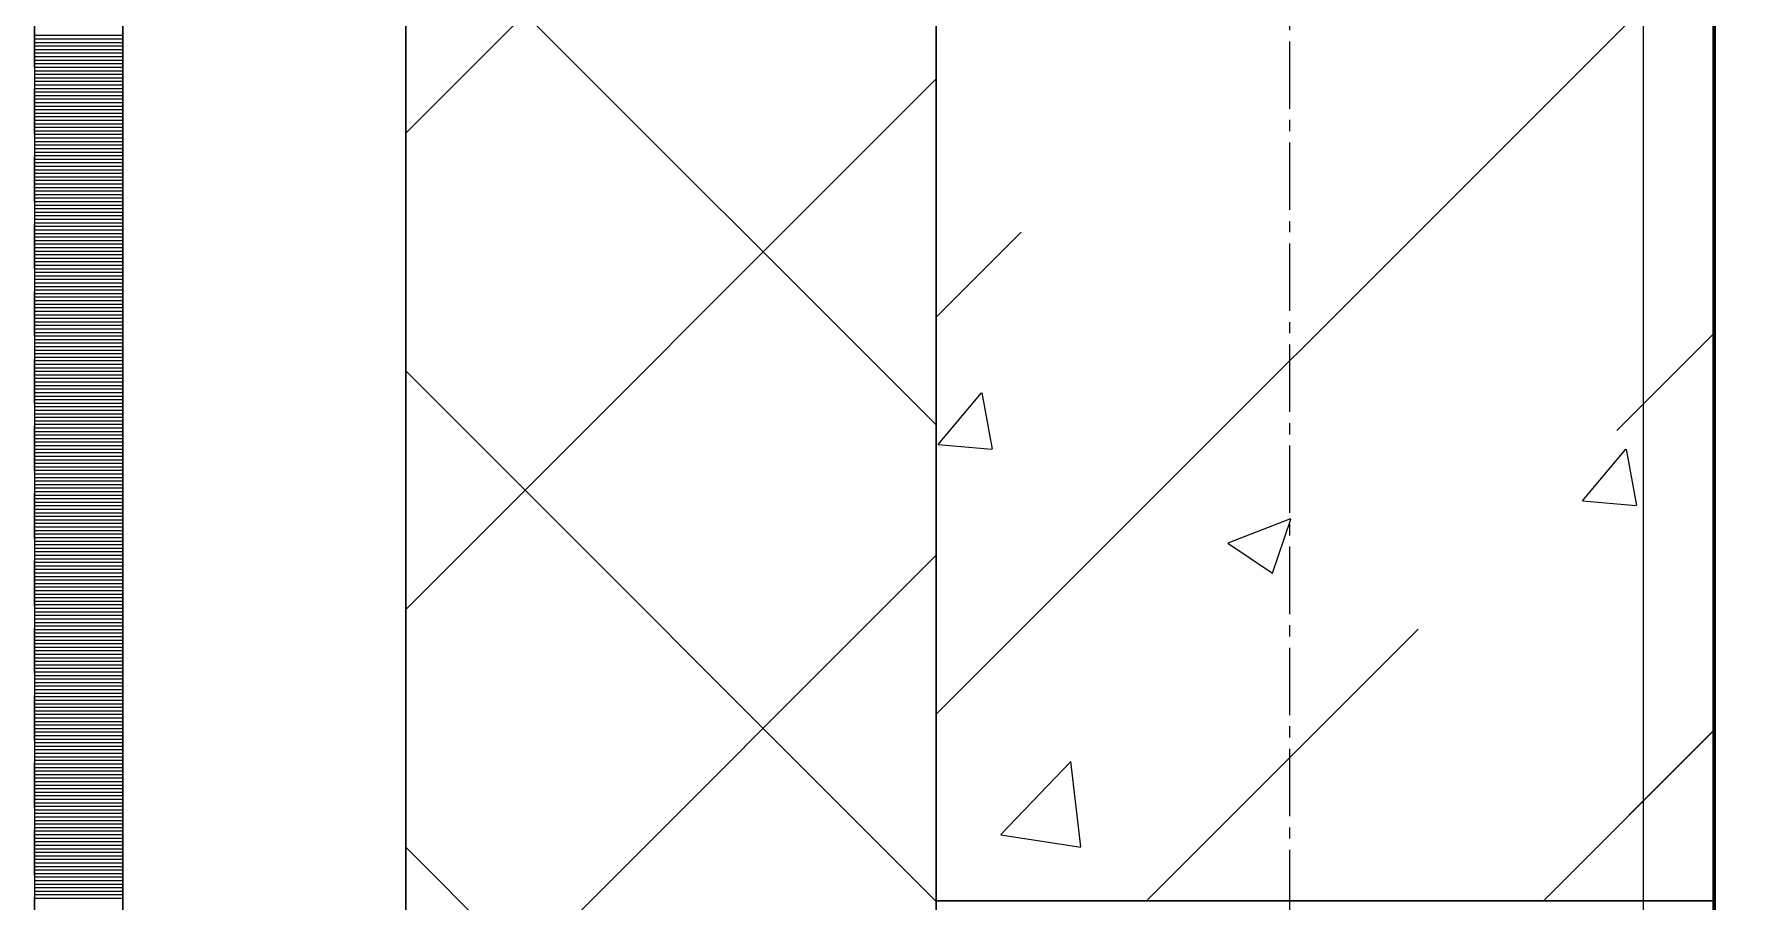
# Model space of a CAD drawing. Header units: millimetres. Extents: x 470010 to 1231400, y -134005 to 421770.
# Drawn here: x 672518.6 to 673005.8, y -39611.4 to -39366.3 of the extents above; entities that cross this region are included whole.
import ezdxf
from ezdxf.enums import TextEntityAlignment as Align

# ---------------------------------------------------------------- set-up
doc = ezdxf.new("R2010")
doc.units = ezdxf.units.MM
for name, pattern in [('CENTER2', [28.575, 19.05, -3.175, 3.175, -3.175]), ('DASHED', [19.05, 12.7, -6.35]), ('HIDDEN2', [4.7625, 3.175, -1.5875])]:
    doc.linetypes.add(name, pattern=pattern)
doc.layers.get('Defpoints').update_dxf_attribs({"color": 140})
for name, color, linetype, lineweight in [('0) шп потолок', 3, 'Continuous', 60), ('АР_Колонны', 70, 'Continuous', 30), ('АР_Стены ЖБ', 7, 'Continuous', 35), ('АР_Стены ПЕНОблок', 52, 'Continuous', 20), ('АР_Тонкая', 254, 'Continuous', 5), ('АР_Утеплитель', 31, 'Continuous', 0), ('АР_Штриховка', 8, 'Continuous', 0)]:
    doc.layers.add(name, color=color, linetype=linetype, lineweight=lineweight)
doc.layers.add('АР_Делит', color=120, linetype='Continuous', lineweight=0, plot=False)
doc.layers.add('РД_Оси_100', color=7, linetype='Continuous', lineweight=0, true_color=0x525252)
doc.styles.add('style1', font='ARIALN.TTF')

# ---------------------------------------------------------------- blocks, each defined once
blk = doc.blocks.new('СОШ_2200_АР_ОСИ_М100_28.05.24')
at = {"layer": 'АР_Делит', "color": 251, "linetype": 'DASHED', "true_color": 0x636466}
blk.add_lwpolyline([(114955, 135155), (114955, -355), (93595.036, -355), (93595.036, 13855), (94145, 13855), (94145, 68320), (66055, 68320), (66055, 13857.73), (83455, 13857.73), (83455, -355), (45245, -355), (45245, 13145), (44695, 13145), (44695, 26755), (45245, 26755), (45245, 68320), (20455, 68320), (20455, 26755), (27955, 26755), (27955, 13145), (-355, 13145), (-355, 100855)], dxfattribs=at)
at = {"layer": 'РД_Оси_100', "color": 251, "linetype": 'CENTER2', "true_color": 0x636466}
blk.add_line((0, -6155), (0, 139938.679), dxfattribs=at)
blk = doc.blocks.new('A$C9108343f')
at = {"layer": '0) шп потолок'}
blk.add_lwpolyline([(14844.96, 52575), (14844.96, 61255), (7274.96, 61255), (7274.96, 52155), (13824.96, 52155)], dxfattribs=at)
at = {"layer": 'АР_Колонны', "color": 18, "linetype": 'HIDDEN2', "lineweight": 25, "true_color": 0x000000}
for p, q in [((7054.96, 60755), (7054.96, 61955)), ((7274.96, 61955), (7274.96, 60755)), ((7274.96, 60755), (7054.96, 60755))]:
    blk.add_line(p, q, dxfattribs=at)
at = {"layer": 'АР_Колонны', "color": 18, "linetype": 'Continuous', "lineweight": 15, "true_color": 0x000000}
for p, q in [((7054.96, 61955), (7054.96, 60755)), ((7054.96, 61955), (7054.96, 60755)), ((7274.96, 60755), (7274.96, 61955)), ((7274.96, 60755), (7274.96, 61955)), ((7054.96, 60755), (7274.96, 60755)), ((7054.96, 60755), (7274.96, 60755))]:
    blk.add_line(p, q, dxfattribs=at)
at = {"layer": 'АР_Стены ЖБ', "color": 18, "linetype": 'Continuous', "lineweight": 30, "true_color": 0x000000}
for p, q in [((7054.96, 61955), (7054.96, 60755)), ((7274.96, 60755), (7274.96, 61955)), ((7054.96, 60755), (7274.96, 60755))]:
    blk.add_line(p, q, dxfattribs=at)
at = {"layer": 'АР_Стены ПЕНОблок', "color": 18, "linetype": 'Continuous', "lineweight": 20, "true_color": 0x000000}
for p, q in [((7054.96, 97555), (7054.96, 21355)), ((7254.96, 21355), (7254.96, 97555))]:
    blk.add_line(p, q, dxfattribs=at)
at = {"layer": 'АР_Тонкая', "color": 18, "linetype": 'Continuous', "lineweight": 5, "true_color": 0x000000}
for p, q in [((6799.96, 97555), (6799.96, 21355)), ((6824.96, 97555), (6824.96, 21355)), ((6824.96, 21355), (6824.96, 97555)), ((6904.96, 21355), (6904.96, 97555))]:
    blk.add_line(p, q, dxfattribs=at)
at = {"layer": 'АР_Утеплитель', "color": 18, "linetype": 'Continuous', "lineweight": 0, "true_color": 0x000000}
for p, q in [((6904.96, 97555), (6904.96, 21355)), ((7054.96, 21355), (7054.96, 97555))]:
    blk.add_line(p, q, dxfattribs=at)
at = {"layer": 'АР_Штриховка', "color": 18, "linetype": 'Continuous', "lineweight": 0, "true_color": 0x000000}
for p, q in [((6904.96, 60972.12), (7054.96, 61122.12)), ((7054.96, 60889.56), (6904.96, 61039.56)), ((6799.96, 60999.75), (6824.96, 60999.75)), ((6799.96, 60998.75), (6824.96, 60998.75)), ((6799.96, 60997.75), (6824.96, 60997.75)), ((6799.96, 60996.75), (6824.96, 60996.75)), ((6799.96, 60995.75), (6824.96, 60995.75)), ((6799.96, 60994.75), (6824.96, 60994.75)), ((6799.96, 60993.75), (6824.96, 60993.75)), ((6799.96, 60992.75), (6824.96, 60992.75)), ((6799.96, 60991.75), (6824.96, 60991.75)), ((6799.96, 60990.75), (6824.96, 60990.75)), ((6799.96, 60989.75), (6824.96, 60989.75)), ((6799.96, 60988.75), (6824.96, 60988.75)), ((6799.96, 60987.75), (6824.96, 60987.75)), ((6799.96, 60986.75), (6824.96, 60986.75)), ((6904.96, 60837.42), (7054.96, 60987.42)), ((6799.96, 60985.75), (6824.96, 60985.75)), ((6799.96, 60984.75), (6824.96, 60984.75)), ((6799.96, 60983.75), (6824.96, 60983.75)), ((6799.96, 60982.75), (6824.96, 60982.75)), ((6799.96, 60981.75), (6824.96, 60981.75)), ((6799.96, 60980.75), (6824.96, 60980.75)), ((6799.96, 60979.75), (6824.96, 60979.75)), ((6799.96, 60978.75), (6824.96, 60978.75)), ((6799.96, 60977.75), (6824.96, 60977.75)), ((6799.96, 60976.75), (6824.96, 60976.75)), ((6799.96, 60975.75), (6824.96, 60975.75)), ((6799.96, 60974.75), (6824.96, 60974.75)), ((6799.96, 60973.75), (6824.96, 60973.75)), ((6799.96, 60972.75), (6824.96, 60972.75)), ((6799.96, 60971.75), (6824.96, 60971.75)), ((6799.96, 60970.75), (6824.96, 60970.75)), ((6799.96, 60969.75), (6824.96, 60969.75)), ((6799.96, 60968.75), (6824.96, 60968.75)), ((6799.96, 60967.75), (6824.96, 60967.75)), ((6799.96, 60966.75), (6824.96, 60966.75)), ((6799.96, 60965.75), (6824.96, 60965.75)), ((6799.96, 60964.75), (6824.96, 60964.75)), ((6799.96, 60963.75), (6824.96, 60963.75)), ((6799.96, 60962.75), (6824.96, 60962.75)), ((6799.96, 60961.75), (6824.96, 60961.75)), ((6799.96, 60960.75), (6824.96, 60960.75)), ((6799.96, 60959.75), (6824.96, 60959.75)), ((6799.96, 60958.75), (6824.96, 60958.75)), ((6799.96, 60957.75), (6824.96, 60957.75)), ((7141.45, 60959.69), (7141.45, 60959.69)), ((6799.96, 60956.75), (6824.96, 60956.75)), ((6799.96, 60955.75), (6824.96, 60955.75)), ((6799.96, 60954.75), (6824.96, 60954.75)), ((6799.96, 60953.75), (6824.96, 60953.75)), ((6799.96, 60952.75), (6824.96, 60952.75)), ((7126.84, 60955.96), (7126.84, 60955.96)), ((6799.96, 60951.75), (6824.96, 60951.75)), ((6799.96, 60950.75), (6824.96, 60950.75)), ((6799.96, 60949.75), (6824.96, 60949.75)), ((6799.96, 60948.75), (6824.96, 60948.75)), ((6799.96, 60947.75), (6824.96, 60947.75)), ((6799.96, 60946.75), (6824.96, 60946.75)), ((6799.96, 60945.75), (6824.96, 60945.75)), ((6799.96, 60944.75), (6824.96, 60944.75)), ((6799.96, 60943.75), (6824.96, 60943.75)), ((6799.96, 60942.75), (6824.96, 60942.75)), ((6799.96, 60941.75), (6824.96, 60941.75)), ((6799.96, 60940.75), (6824.96, 60940.75)), ((6799.96, 60939.75), (6824.96, 60939.75)), ((6799.96, 60938.75), (6824.96, 60938.75)), ((6799.96, 60937.75), (6824.96, 60937.75)), ((7186.05, 60940.98), (7186.05, 60940.98)), ((6799.96, 60936.75), (6824.96, 60936.75)), ((6799.96, 60935.75), (6824.96, 60935.75)), ((6799.96, 60934.75), (6824.96, 60934.75)), ((6799.96, 60933.75), (6824.96, 60933.75)), ((6799.96, 60932.75), (6824.96, 60932.75)), ((6799.96, 60931.75), (6824.96, 60931.75)), ((6799.96, 60930.75), (6824.96, 60930.75)), ((6799.96, 60929.75), (6824.96, 60929.75)), ((6799.96, 60928.75), (6824.96, 60928.75)), ((6799.96, 60927.75), (6824.96, 60927.75)), ((6799.96, 60926.75), (6824.96, 60926.75)), ((6799.96, 60925.75), (6824.96, 60925.75)), ((6799.96, 60924.75), (6824.96, 60924.75)), ((6799.96, 60923.75), (6824.96, 60923.75)), ((7228.34, 60927.72), (7228.34, 60927.72)), ((6799.96, 60922.75), (6824.96, 60922.75)), ((6799.96, 60921.75), (6824.96, 60921.75)), ((6799.96, 60920.75), (6824.96, 60920.75)), ((6799.96, 60919.75), (6824.96, 60919.75)), ((6799.96, 60918.75), (6824.96, 60918.75)), ((6799.96, 60917.75), (6824.96, 60917.75)), ((6799.96, 60916.75), (6824.96, 60916.75)), ((6799.96, 60915.75), (6824.96, 60915.75)), ((6799.96, 60914.75), (6824.96, 60914.75)), ((6799.96, 60913.75), (6824.96, 60913.75)), ((6799.96, 60912.75), (6824.96, 60912.75)), ((6799.96, 60911.75), (6824.96, 60911.75)), ((6799.96, 60910.75), (6824.96, 60910.75)), ((6799.96, 60909.75), (6824.96, 60909.75)), ((6799.96, 60908.75), (6824.96, 60908.75)), ((6799.96, 60907.75), (6824.96, 60907.75)), ((6799.96, 60906.75), (6824.96, 60906.75)), ((6799.96, 60905.75), (6824.96, 60905.75)), ((6799.96, 60904.75), (6824.96, 60904.75)), ((6799.96, 60903.75), (6824.96, 60903.75)), ((7054.96, 60754.85), (6904.96, 60904.85)), ((6799.96, 60902.75), (6824.96, 60902.75)), ((6799.96, 60901.75), (6824.96, 60901.75)), ((6799.96, 60900.75), (6824.96, 60900.75)), ((6799.96, 60899.75), (6824.96, 60899.75)), ((7080.21, 60902.3), (7080.21, 60902.3)), ((6799.96, 60898.75), (6824.96, 60898.75)), ((6799.96, 60897.75), (6824.96, 60897.75)), ((6799.96, 60896.75), (6824.96, 60896.75)), ((6799.96, 60895.75), (6824.96, 60895.75)), ((6799.96, 60894.75), (6824.96, 60894.75)), ((7055.5, 60884.03), (7067.74, 60898.62)), ((7070.9, 60882.74), (7067.96, 60898.66)), ((6799.96, 60893.75), (6824.96, 60893.75)), ((6799.96, 60892.75), (6824.96, 60892.75)), ((6799.96, 60891.75), (6824.96, 60891.75)), ((6799.96, 60890.75), (6824.96, 60890.75)), ((6799.96, 60889.75), (6824.96, 60889.75)), ((6799.96, 60888.75), (6824.96, 60888.75)), ((6799.96, 60887.75), (6824.96, 60887.75)), ((6799.96, 60886.75), (6824.96, 60886.75)), ((6799.96, 60885.75), (6824.96, 60885.75)), ((6799.96, 60884.75), (6824.96, 60884.75)), ((6799.96, 60883.75), (6824.96, 60883.75)), ((6799.96, 60882.75), (6824.96, 60882.75)), ((6799.96, 60881.75), (6824.96, 60881.75)), ((6799.96, 60880.75), (6824.96, 60880.75)), ((6799.96, 60879.75), (6824.96, 60879.75)), ((7055.5, 60884.03), (7070.68, 60882.7)), ((7237.68, 60868.09), (7249.93, 60882.68)), ((7253.08, 60866.8), (7250.15, 60882.72)), ((6799.96, 60878.75), (6824.96, 60878.75)), ((6799.96, 60877.75), (6824.96, 60877.75)), ((6799.96, 60876.75), (6824.96, 60876.75)), ((6799.96, 60875.75), (6824.96, 60875.75)), ((6799.96, 60874.75), (6824.96, 60874.75)), ((7138.36, 60875.13), (7138.36, 60875.13)), ((7220.43, 60876.9), (7220.43, 60876.9)), ((6799.96, 60873.75), (6824.96, 60873.75)), ((6799.96, 60872.75), (6824.96, 60872.75)), ((6799.96, 60871.75), (6824.96, 60871.75)), ((6799.96, 60870.75), (6824.96, 60870.75)), ((6799.96, 60869.75), (6824.96, 60869.75)), ((6799.96, 60868.75), (6824.96, 60868.75)), ((6799.96, 60867.75), (6824.96, 60867.75)), ((6799.96, 60866.75), (6824.96, 60866.75)), ((6799.96, 60865.75), (6824.96, 60865.75)), ((6799.96, 60864.75), (6824.96, 60864.75)), ((7237.68, 60868.09), (7252.86, 60866.76)), ((6799.96, 60863.75), (6824.96, 60863.75)), ((6799.96, 60862.75), (6824.96, 60862.75)), ((6799.96, 60861.75), (6824.96, 60861.75)), ((6799.96, 60860.75), (6824.96, 60860.75)), ((7137.47, 60856.28), (7155.26, 60863.11)), ((7150.05, 60847.61), (7155.21, 60862.96)), ((6799.96, 60859.75), (6824.96, 60859.75)), ((6799.96, 60858.75), (6824.96, 60858.75)), ((6799.96, 60857.75), (6824.96, 60857.75)), ((6799.96, 60856.75), (6824.96, 60856.75)), ((6799.96, 60855.75), (6824.96, 60855.75)), ((7060.02, 60855.78), (7060.02, 60855.78)), ((7137.41, 60856.14), (7150.04, 60847.61)), ((6799.96, 60854.75), (6824.96, 60854.75)), ((6799.96, 60853.75), (6824.96, 60853.75)), ((6799.96, 60852.75), (6824.96, 60852.75)), ((6799.96, 60851.75), (6824.96, 60851.75)), ((6799.96, 60850.75), (6824.96, 60850.75)), ((6904.96, 60702.71), (7054.96, 60852.71)), ((6799.96, 60849.75), (6824.96, 60849.75)), ((6799.96, 60848.75), (6824.96, 60848.75)), ((6799.96, 60847.75), (6824.96, 60847.75)), ((6799.96, 60846.75), (6824.96, 60846.75)), ((6799.96, 60845.75), (6824.96, 60845.75)), ((6799.96, 60844.75), (6824.96, 60844.75)), ((6799.96, 60843.75), (6824.96, 60843.75)), ((6799.96, 60842.75), (6824.96, 60842.75)), ((6799.96, 60841.75), (6824.96, 60841.75)), ((6799.96, 60840.75), (6824.96, 60840.75)), ((6799.96, 60839.75), (6824.96, 60839.75)), ((6799.96, 60838.75), (6824.96, 60838.75)), ((6799.96, 60837.75), (6824.96, 60837.75)), ((6799.96, 60836.75), (6824.96, 60836.75)), ((6799.96, 60835.75), (6824.96, 60835.75)), ((6799.96, 60834.75), (6824.96, 60834.75)), ((6799.96, 60833.75), (6824.96, 60833.75)), ((6799.96, 60832.75), (6824.96, 60832.75)), ((6799.96, 60831.75), (6824.96, 60831.75)), ((6799.96, 60830.75), (6824.96, 60830.75)), ((6799.96, 60829.75), (6824.96, 60829.75)), ((6799.96, 60828.75), (6824.96, 60828.75)), ((6799.96, 60827.75), (6824.96, 60827.75)), ((6799.96, 60826.75), (6824.96, 60826.75)), ((6799.96, 60825.75), (6824.96, 60825.75)), ((6799.96, 60824.75), (6824.96, 60824.75)), ((6799.96, 60823.75), (6824.96, 60823.75)), ((6799.96, 60822.75), (6824.96, 60822.75)), ((6799.96, 60821.75), (6824.96, 60821.75)), ((6799.96, 60820.75), (6824.96, 60820.75)), ((6799.96, 60819.75), (6824.96, 60819.75)), ((6799.96, 60818.75), (6824.96, 60818.75)), ((6799.96, 60817.75), (6824.96, 60817.75)), ((6799.96, 60816.75), (6824.96, 60816.75)), ((6799.96, 60815.75), (6824.96, 60815.75)), ((6799.96, 60814.75), (6824.96, 60814.75)), ((6799.96, 60813.75), (6824.96, 60813.75)), ((6799.96, 60812.75), (6824.96, 60812.75)), ((6799.96, 60811.75), (6824.96, 60811.75)), ((7136.59, 60811.19), (7136.59, 60811.19)), ((6799.96, 60810.75), (6824.96, 60810.75)), ((6799.96, 60809.75), (6824.96, 60809.75)), ((6799.96, 60808.75), (6824.96, 60808.75)), ((6799.96, 60807.75), (6824.96, 60807.75)), ((6799.96, 60806.75), (6824.96, 60806.75)), ((6799.96, 60805.75), (6824.96, 60805.75)), ((6799.96, 60804.75), (6824.96, 60804.75)), ((6799.96, 60803.75), (6824.96, 60803.75)), ((6799.96, 60802.75), (6824.96, 60802.75)), ((6799.96, 60801.75), (6824.96, 60801.75)), ((6799.96, 60800.75), (6824.96, 60800.75)), ((6799.96, 60799.75), (6824.96, 60799.75)), ((6799.96, 60798.75), (6824.96, 60798.75)), ((6799.96, 60797.75), (6824.96, 60797.75)), ((6799.96, 60796.75), (6824.96, 60796.75)), ((6799.96, 60795.75), (6824.96, 60795.75)), ((6799.96, 60794.75), (6824.96, 60794.75)), ((6799.96, 60793.75), (6824.96, 60793.75)), ((6799.96, 60792.75), (6824.96, 60792.75)), ((6799.96, 60791.75), (6824.96, 60791.75)), ((7073.19, 60773.78), (7092.97, 60794.4)), ((7095.84, 60770.29), (7093.03, 60794.41)), ((6799.96, 60790.75), (6824.96, 60790.75)), ((6799.96, 60789.75), (6824.96, 60789.75)), ((6799.96, 60788.75), (6824.96, 60788.75)), ((6799.96, 60787.75), (6824.96, 60787.75)), ((6799.96, 60786.75), (6824.96, 60786.75)), ((7135.27, 60790.58), (7135.27, 60790.58)), ((6799.96, 60785.75), (6824.96, 60785.75)), ((6799.96, 60784.75), (6824.96, 60784.75)), ((6799.96, 60783.75), (6824.96, 60783.75)), ((6799.96, 60782.75), (6824.96, 60782.75)), ((7217.2, 60785.09), (7217.2, 60785.09)), ((6799.96, 60781.75), (6824.96, 60781.75)), ((6799.96, 60780.75), (6824.96, 60780.75)), ((6799.96, 60779.75), (6824.96, 60779.75)), ((6799.96, 60778.75), (6824.96, 60778.75)), ((6799.96, 60777.75), (6824.96, 60777.75)), ((7190.14, 60777.07), (7190.14, 60777.07)), ((6799.96, 60776.75), (6824.96, 60776.75)), ((6799.96, 60775.75), (6824.96, 60775.75)), ((6799.96, 60774.75), (6824.96, 60774.75)), ((6799.96, 60773.75), (6824.96, 60773.75)), ((6799.96, 60772.75), (6824.96, 60772.75)), ((7073.23, 60773.69), (7095.82, 60770.18)), ((7153.61, 60776.72), (7153.61, 60776.72)), ((7217.85, 60776.17), (7217.85, 60776.17)), ((6799.96, 60771.75), (6824.96, 60771.75)), ((6799.96, 60770.75), (6824.96, 60770.75)), ((6799.96, 60769.75), (6824.96, 60769.75)), ((6799.96, 60768.75), (6824.96, 60768.75)), ((6799.96, 60767.75), (6824.96, 60767.75)), ((7054.96, 60620.15), (6904.96, 60770.15)), ((6799.96, 60766.75), (6824.96, 60766.75)), ((6799.96, 60765.75), (6824.96, 60765.75)), ((6799.96, 60764.75), (6824.96, 60764.75)), ((6799.96, 60763.75), (6824.96, 60763.75)), ((6799.96, 60762.75), (6824.96, 60762.75)), ((6799.96, 60761.75), (6824.96, 60761.75)), ((6799.96, 60760.75), (6824.96, 60760.75)), ((6799.96, 60759.75), (6824.96, 60759.75)), ((6799.96, 60758.75), (6824.96, 60758.75)), ((6799.96, 60757.75), (6824.96, 60757.75)), ((6799.96, 60756.75), (6824.96, 60756.75)), ((6799.96, 60755.75), (6824.96, 60755.75))]:
    blk.add_line(p, q, dxfattribs=at)
at = {"layer": 'АР_Штриховка', "color": 18, "linetype": 'Continuous', "lineweight": 5, "true_color": 0x000000}
for p, q in [((7054.96, 60807.81), (7274.96, 61027.81)), ((7107.05, 60972.16), (7107.05, 60972.16)), ((7054.96, 60920.07), (7078.99, 60944.1)), ((7247.37, 60887.97), (7274.96, 60915.56)), ((7219.31, 60859.91), (7219.31, 60859.91)), ((7114.4, 60755), (7191.24, 60831.85)), ((7226.65, 60755), (7274.96, 60803.31))]:
    blk.add_line(p, q, dxfattribs=at)
at = {"layer": 'РД_Оси_100'}
blk.add_blockref('СОШ_2200_АР_ОСИ_М100_28.05.24', (7154.96, 6755), dxfattribs=at)
at = {"layer": 'Defpoints', "color": 18, "true_color": 0x000000, "style": 'style1'}
for p in [(143949.34, 316089.12), (143974.98, 281639.5), (143890.4, 273244.71), (143839.99, 264276.81), (143967.75, 254892.38), (12251.96, 104178.14), (12382.58, 96023.14)]:
    blk.add_attdef('АР-ПОМЕЩЕНИЕ:НАИМЕНОВАНИЕ', text='', height=100, dxfattribs=at).set_placement(p, align=Align.MIDDLE)
at = {"layer": 'Defpoints', "color": 18, "true_color": 0x000000, "style": 'style1', "flags": 8}
for p in [(143951.3, 279099.09), (143848.34, 269251.11), (143875.33, 260094.25), (144049.74, 250824.7), (163419.28, 238153.36), (155897.46, 237965.97), (183037.2, 237965.97), (143342.94, 237876.19)]:
    blk.add_attdef('АР-ПОМЕЩЕНИЕ:НАИМЕНОВАНИЕ', text='', height=100, dxfattribs=at).set_placement(p, align=Align.MIDDLE)

msp = doc.modelspace()

# ---------------------------------------------------------------- linework, layer by layer
at = {"layer": '0) шп потолок'}
msp.add_lwpolyline([(680563.57, -47791.242), (680563.57, -39111.242), (672993.57, -39111.242), (672993.57, -48211.242), (679543.57, -48211.242)], dxfattribs=at)
at = {"layer": 'АР_Колонны', "color": 18, "linetype": 'HIDDEN2', "lineweight": 25, "true_color": 0x000000}
for p, q in [((672773.57, -39611.242), (672773.57, -38411.242)), ((672993.57, -38411.242), (672993.57, -39611.242)), ((672993.57, -39611.242), (672773.57, -39611.242))]:
    msp.add_line(p, q, dxfattribs=at)
at = {"layer": 'АР_Колонны', "color": 18, "linetype": 'Continuous', "lineweight": 15, "true_color": 0x000000}
for p, q in [((672773.57, -38411.242), (672773.57, -39611.242)), ((672773.57, -38411.242), (672773.57, -39611.242)), ((672993.57, -39611.242), (672993.57, -38411.242)), ((672993.57, -39611.242), (672993.57, -38411.242)), ((672773.57, -39611.242), (672993.57, -39611.242)), ((672773.57, -39611.242), (672993.57, -39611.242))]:
    msp.add_line(p, q, dxfattribs=at)
at = {"layer": 'АР_Стены ЖБ', "color": 18, "linetype": 'Continuous', "lineweight": 30, "true_color": 0x000000}
for p, q in [((672773.57, -38411.242), (672773.57, -39611.242)), ((672993.57, -39611.242), (672993.57, -38411.242)), ((672773.57, -39611.242), (672993.57, -39611.242))]:
    msp.add_line(p, q, dxfattribs=at)
at = {"layer": 'АР_Стены ПЕНОблок', "color": 18, "linetype": 'Continuous', "lineweight": 20, "true_color": 0x000000}
for p, q in [((672773.57, -2811.242), (672773.57, -79011.242)), ((672973.57, -79011.242), (672973.57, -2811.242))]:
    msp.add_line(p, q, dxfattribs=at)
at = {"layer": 'АР_Тонкая', "color": 18, "linetype": 'Continuous', "lineweight": 5, "true_color": 0x000000}
for p, q in [((672518.57, -2811.242), (672518.57, -79011.242)), ((672543.57, -2811.242), (672543.57, -79011.242)), ((672543.57, -79011.242), (672543.57, -2811.242)), ((672623.57, -79011.242), (672623.57, -2811.242))]:
    msp.add_line(p, q, dxfattribs=at)
at = {"layer": 'АР_Утеплитель', "color": 18, "linetype": 'Continuous', "lineweight": 0, "true_color": 0x000000}
for p, q in [((672623.57, -2811.242), (672623.57, -79011.242)), ((672773.57, -79011.242), (672773.57, -2811.242))]:
    msp.add_line(p, q, dxfattribs=at)
at = {"layer": 'АР_Штриховка', "color": 18, "linetype": 'Continuous', "lineweight": 0, "true_color": 0x000000}
for p, q in [((672623.57, -39394.12), (672773.57, -39244.12)), ((672773.57, -39476.687), (672623.57, -39326.687)), ((672518.57, -39366.492), (672543.57, -39366.492)), ((672518.57, -39367.492), (672543.57, -39367.492)), ((672518.57, -39368.492), (672543.57, -39368.492)), ((672518.57, -39369.492), (672543.57, -39369.492)), ((672518.57, -39370.492), (672543.57, -39370.492)), ((672518.57, -39371.492), (672543.57, -39371.492)), ((672518.57, -39372.492), (672543.57, -39372.492)), ((672518.57, -39373.492), (672543.57, -39373.492)), ((672518.57, -39374.492), (672543.57, -39374.492)), ((672518.57, -39375.492), (672543.57, -39375.492)), ((672518.57, -39376.492), (672543.57, -39376.492)), ((672518.57, -39377.492), (672543.57, -39377.492)), ((672518.57, -39378.492), (672543.57, -39378.492)), ((672518.57, -39379.492), (672543.57, -39379.492)), ((672518.57, -39380.492), (672543.57, -39380.492)), ((672518.57, -39381.492), (672543.57, -39381.492)), ((672518.57, -39382.492), (672543.57, -39382.492)), ((672623.57, -39528.824), (672773.57, -39378.824)), ((672518.57, -39383.492), (672543.57, -39383.492)), ((672518.57, -39384.492), (672543.57, -39384.492)), ((672518.57, -39385.492), (672543.57, -39385.492)), ((672518.57, -39386.492), (672543.57, -39386.492)), ((672518.57, -39387.492), (672543.57, -39387.492)), ((672518.57, -39388.492), (672543.57, -39388.492)), ((672518.57, -39389.492), (672543.57, -39389.492)), ((672518.57, -39390.492), (672543.57, -39390.492)), ((672518.57, -39391.492), (672543.57, -39391.492)), ((672518.57, -39392.492), (672543.57, -39392.492)), ((672518.57, -39393.492), (672543.57, -39393.492)), ((672518.57, -39394.492), (672543.57, -39394.492)), ((672518.57, -39395.492), (672543.57, -39395.492)), ((672518.57, -39396.492), (672543.57, -39396.492)), ((672518.57, -39397.492), (672543.57, -39397.492)), ((672518.57, -39398.492), (672543.57, -39398.492)), ((672518.57, -39399.492), (672543.57, -39399.492)), ((672518.57, -39400.492), (672543.57, -39400.492)), ((672518.57, -39401.492), (672543.57, -39401.492)), ((672518.57, -39402.492), (672543.57, -39402.492)), ((672518.57, -39403.492), (672543.57, -39403.492)), ((672518.57, -39404.492), (672543.57, -39404.492)), ((672518.57, -39405.492), (672543.57, -39405.492)), ((672518.57, -39406.492), (672543.57, -39406.492)), ((672518.57, -39407.492), (672543.57, -39407.492)), ((672518.57, -39408.492), (672543.57, -39408.492)), ((672518.57, -39409.492), (672543.57, -39409.492)), ((672518.57, -39410.492), (672543.57, -39410.492)), ((672518.57, -39411.492), (672543.57, -39411.492)), ((672518.57, -39412.492), (672543.57, -39412.492)), ((672518.57, -39413.492), (672543.57, -39413.492)), ((672518.57, -39414.492), (672543.57, -39414.492)), ((672518.57, -39415.492), (672543.57, -39415.492)), ((672518.57, -39416.492), (672543.57, -39416.492)), ((672518.57, -39417.492), (672543.57, -39417.492)), ((672518.57, -39418.492), (672543.57, -39418.492)), ((672518.57, -39419.492), (672543.57, -39419.492)), ((672518.57, -39420.492), (672543.57, -39420.492)), ((672518.57, -39421.492), (672543.57, -39421.492)), ((672518.57, -39422.492), (672543.57, -39422.492)), ((672518.57, -39423.492), (672543.57, -39423.492)), ((672518.57, -39424.492), (672543.57, -39424.492)), ((672518.57, -39425.492), (672543.57, -39425.492)), ((672518.57, -39426.492), (672543.57, -39426.492)), ((672518.57, -39427.492), (672543.57, -39427.492)), ((672518.57, -39428.492), (672543.57, -39428.492)), ((672518.57, -39429.492), (672543.57, -39429.492)), ((672518.57, -39430.492), (672543.57, -39430.492)), ((672518.57, -39431.492), (672543.57, -39431.492)), ((672518.57, -39432.492), (672543.57, -39432.492)), ((672518.57, -39433.492), (672543.57, -39433.492)), ((672518.57, -39434.492), (672543.57, -39434.492)), ((672518.57, -39435.492), (672543.57, -39435.492)), ((672518.57, -39436.492), (672543.57, -39436.492)), ((672518.57, -39437.492), (672543.57, -39437.492)), ((672518.57, -39438.492), (672543.57, -39438.492)), ((672518.57, -39439.492), (672543.57, -39439.492)), ((672518.57, -39440.492), (672543.57, -39440.492)), ((672518.57, -39441.492), (672543.57, -39441.492)), ((672518.57, -39442.492), (672543.57, -39442.492)), ((672518.57, -39443.492), (672543.57, -39443.492)), ((672518.57, -39444.492), (672543.57, -39444.492)), ((672518.57, -39445.492), (672543.57, -39445.492)), ((672518.57, -39446.492), (672543.57, -39446.492)), ((672518.57, -39447.492), (672543.57, -39447.492)), ((672518.57, -39448.492), (672543.57, -39448.492)), ((672518.57, -39449.492), (672543.57, -39449.492)), ((672518.57, -39450.492), (672543.57, -39450.492)), ((672518.57, -39451.492), (672543.57, -39451.492)), ((672518.57, -39452.492), (672543.57, -39452.492)), ((672518.57, -39453.492), (672543.57, -39453.492)), ((672518.57, -39454.492), (672543.57, -39454.492)), ((672518.57, -39455.492), (672543.57, -39455.492)), ((672518.57, -39456.492), (672543.57, -39456.492)), ((672518.57, -39457.492), (672543.57, -39457.492)), ((672518.57, -39458.492), (672543.57, -39458.492)), ((672518.57, -39459.492), (672543.57, -39459.492)), ((672518.57, -39460.492), (672543.57, -39460.492)), ((672518.57, -39461.492), (672543.57, -39461.492)), ((672518.57, -39462.492), (672543.57, -39462.492)), ((672518.57, -39463.492), (672543.57, -39463.492)), ((672518.57, -39464.492), (672543.57, -39464.492)), ((672518.57, -39465.492), (672543.57, -39465.492)), ((672773.57, -39611.391), (672623.57, -39461.391)), ((672518.57, -39466.492), (672543.57, -39466.492)), ((672518.57, -39467.492), (672543.57, -39467.492)), ((672518.57, -39468.492), (672543.57, -39468.492)), ((672518.57, -39469.492), (672543.57, -39469.492)), ((672774.108, -39482.212), (672786.353, -39467.619)), ((672789.511, -39483.504), (672786.574, -39467.583)), ((672518.57, -39470.492), (672543.57, -39470.492)), ((672518.57, -39471.492), (672543.57, -39471.492)), ((672518.57, -39472.492), (672543.57, -39472.492)), ((672518.57, -39473.492), (672543.57, -39473.492)), ((672518.57, -39474.492), (672543.57, -39474.492)), ((672518.57, -39475.492), (672543.57, -39475.492)), ((672518.57, -39476.492), (672543.57, -39476.492)), ((672518.57, -39477.492), (672543.57, -39477.492)), ((672518.57, -39478.492), (672543.57, -39478.492)), ((672518.57, -39479.492), (672543.57, -39479.492)), ((672518.57, -39480.492), (672543.57, -39480.492)), ((672518.57, -39481.492), (672543.57, -39481.492)), ((672518.57, -39482.492), (672543.57, -39482.492)), ((672518.57, -39483.492), (672543.57, -39483.492)), ((672518.57, -39484.492), (672543.57, -39484.492)), ((672774.108, -39482.217), (672789.29, -39483.545)), ((672956.293, -39498.152), (672968.538, -39483.558)), ((672971.695, -39499.444), (672968.758, -39483.522)), ((672518.57, -39485.492), (672543.57, -39485.492)), ((672518.57, -39486.492), (672543.57, -39486.492)), ((672518.57, -39487.492), (672543.57, -39487.492)), ((672518.57, -39488.492), (672543.57, -39488.492)), ((672518.57, -39489.492), (672543.57, -39489.492)), ((672518.57, -39490.492), (672543.57, -39490.492)), ((672518.57, -39491.492), (672543.57, -39491.492)), ((672518.57, -39492.492), (672543.57, -39492.492)), ((672518.57, -39493.492), (672543.57, -39493.492)), ((672518.57, -39494.492), (672543.57, -39494.492)), ((672518.57, -39495.492), (672543.57, -39495.492)), ((672518.57, -39496.492), (672543.57, -39496.492)), ((672518.57, -39497.492), (672543.57, -39497.492)), ((672518.57, -39498.492), (672543.57, -39498.492)), ((672518.57, -39499.492), (672543.57, -39499.492)), ((672956.292, -39498.156), (672971.474, -39499.484)), ((672518.57, -39500.492), (672543.57, -39500.492)), ((672518.57, -39501.492), (672543.57, -39501.492)), ((672518.57, -39502.492), (672543.57, -39502.492)), ((672518.57, -39503.492), (672543.57, -39503.492)), ((672518.57, -39504.492), (672543.57, -39504.492)), ((672856.084, -39509.962), (672873.869, -39503.135)), ((672868.667, -39518.633), (672873.817, -39503.284)), ((672518.57, -39505.492), (672543.57, -39505.492)), ((672518.57, -39506.492), (672543.57, -39506.492)), ((672518.57, -39507.492), (672543.57, -39507.492)), ((672518.57, -39508.492), (672543.57, -39508.492)), ((672518.57, -39509.492), (672543.57, -39509.492)), ((672518.57, -39510.492), (672543.57, -39510.492)), ((672518.57, -39511.492), (672543.57, -39511.492)), ((672518.57, -39512.492), (672543.57, -39512.492)), ((672518.57, -39513.492), (672543.57, -39513.492)), ((672623.57, -39663.528), (672773.57, -39513.528)), ((672856.019, -39510.106), (672868.654, -39518.629)), ((672518.57, -39514.492), (672543.57, -39514.492)), ((672518.57, -39515.492), (672543.57, -39515.492)), ((672518.57, -39516.492), (672543.57, -39516.492)), ((672518.57, -39517.492), (672543.57, -39517.492)), ((672518.57, -39518.492), (672543.57, -39518.492)), ((672518.57, -39519.492), (672543.57, -39519.492)), ((672518.57, -39520.492), (672543.57, -39520.492)), ((672518.57, -39521.492), (672543.57, -39521.492)), ((672518.57, -39522.492), (672543.57, -39522.492)), ((672518.57, -39523.492), (672543.57, -39523.492)), ((672518.57, -39524.492), (672543.57, -39524.492)), ((672518.57, -39525.492), (672543.57, -39525.492)), ((672518.57, -39526.492), (672543.57, -39526.492)), ((672518.57, -39527.492), (672543.57, -39527.492)), ((672518.57, -39528.492), (672543.57, -39528.492)), ((672518.57, -39529.492), (672543.57, -39529.492)), ((672518.57, -39530.492), (672543.57, -39530.492)), ((672518.57, -39531.492), (672543.57, -39531.492)), ((672518.57, -39532.492), (672543.57, -39532.492)), ((672518.57, -39533.492), (672543.57, -39533.492)), ((672518.57, -39534.492), (672543.57, -39534.492)), ((672518.57, -39535.492), (672543.57, -39535.492)), ((672518.57, -39536.492), (672543.57, -39536.492)), ((672518.57, -39537.492), (672543.57, -39537.492)), ((672518.57, -39538.492), (672543.57, -39538.492)), ((672518.57, -39539.492), (672543.57, -39539.492)), ((672518.57, -39540.492), (672543.57, -39540.492)), ((672518.57, -39541.492), (672543.57, -39541.492)), ((672518.57, -39542.492), (672543.57, -39542.492)), ((672518.57, -39543.492), (672543.57, -39543.492)), ((672518.57, -39544.492), (672543.57, -39544.492)), ((672518.57, -39545.492), (672543.57, -39545.492)), ((672518.57, -39546.492), (672543.57, -39546.492)), ((672518.57, -39547.492), (672543.57, -39547.492)), ((672518.57, -39548.492), (672543.57, -39548.492)), ((672518.57, -39549.492), (672543.57, -39549.492)), ((672518.57, -39550.492), (672543.57, -39550.492)), ((672518.57, -39551.492), (672543.57, -39551.492)), ((672518.57, -39552.492), (672543.57, -39552.492)), ((672518.57, -39553.492), (672543.57, -39553.492)), ((672518.57, -39554.492), (672543.57, -39554.492)), ((672518.57, -39555.492), (672543.57, -39555.492)), ((672518.57, -39556.492), (672543.57, -39556.492)), ((672518.57, -39557.492), (672543.57, -39557.492)), ((672518.57, -39558.492), (672543.57, -39558.492)), ((672518.57, -39559.492), (672543.57, -39559.492)), ((672518.57, -39560.492), (672543.57, -39560.492)), ((672518.57, -39561.492), (672543.57, -39561.492)), ((672518.57, -39562.492), (672543.57, -39562.492)), ((672518.57, -39563.492), (672543.57, -39563.492)), ((672518.57, -39564.492), (672543.57, -39564.492)), ((672518.57, -39565.492), (672543.57, -39565.492)), ((672518.57, -39566.492), (672543.57, -39566.492)), ((672518.57, -39567.492), (672543.57, -39567.492)), ((672518.57, -39568.492), (672543.57, -39568.492)), ((672518.57, -39569.492), (672543.57, -39569.492)), ((672518.57, -39570.492), (672543.57, -39570.492)), ((672518.57, -39571.492), (672543.57, -39571.492)), ((672518.57, -39572.492), (672543.57, -39572.492)), ((672791.798, -39592.458), (672811.581, -39571.839)), ((672814.451, -39595.954), (672811.645, -39571.832)), ((672518.57, -39573.492), (672543.57, -39573.492)), ((672518.57, -39574.492), (672543.57, -39574.492)), ((672518.57, -39575.492), (672543.57, -39575.492)), ((672518.57, -39576.492), (672543.57, -39576.492)), ((672518.57, -39577.492), (672543.57, -39577.492)), ((672518.57, -39578.492), (672543.57, -39578.492)), ((672518.57, -39579.492), (672543.57, -39579.492)), ((672518.57, -39580.492), (672543.57, -39580.492)), ((672518.57, -39581.492), (672543.57, -39581.492)), ((672518.57, -39582.492), (672543.57, -39582.492)), ((672518.57, -39583.492), (672543.57, -39583.492)), ((672518.57, -39584.492), (672543.57, -39584.492)), ((672518.57, -39585.492), (672543.57, -39585.492)), ((672518.57, -39586.492), (672543.57, -39586.492)), ((672518.57, -39587.492), (672543.57, -39587.492)), ((672518.57, -39588.492), (672543.57, -39588.492)), ((672518.57, -39589.492), (672543.57, -39589.492)), ((672518.57, -39590.492), (672543.57, -39590.492)), ((672518.57, -39591.492), (672543.57, -39591.492)), ((672518.57, -39592.492), (672543.57, -39592.492)), ((672518.57, -39593.492), (672543.57, -39593.492)), ((672518.57, -39594.492), (672543.57, -39594.492)), ((672518.57, -39595.492), (672543.57, -39595.492)), ((672518.57, -39596.492), (672543.57, -39596.492)), ((672773.57, -39746.094), (672623.57, -39596.094)), ((672791.844, -39592.557), (672814.434, -39596.061)), ((672518.57, -39597.492), (672543.57, -39597.492)), ((672518.57, -39598.492), (672543.57, -39598.492)), ((672518.57, -39599.492), (672543.57, -39599.492)), ((672518.57, -39600.492), (672543.57, -39600.492)), ((672518.57, -39601.492), (672543.57, -39601.492)), ((672518.57, -39602.492), (672543.57, -39602.492)), ((672518.57, -39603.492), (672543.57, -39603.492)), ((672518.57, -39604.492), (672543.57, -39604.492)), ((672518.57, -39605.492), (672543.57, -39605.492)), ((672518.57, -39606.492), (672543.57, -39606.492)), ((672518.57, -39607.492), (672543.57, -39607.492)), ((672518.57, -39608.492), (672543.57, -39608.492)), ((672518.57, -39609.492), (672543.57, -39609.492)), ((672518.57, -39610.492), (672543.57, -39610.492))]:
    msp.add_line(p, q, dxfattribs=at)
at = {"layer": 'АР_Штриховка', "color": 18, "linetype": 'Continuous', "lineweight": 5, "true_color": 0x000000}
for p, q in [((672773.57, -39558.429), (672993.57, -39338.429)), ((672773.57, -39446.176), (672797.603, -39422.143)), ((672965.983, -39478.269), (672993.57, -39450.682)), ((672833.01, -39611.242), (672909.856, -39534.396)), ((672945.263, -39611.242), (672993.57, -39562.935))]:
    msp.add_line(p, q, dxfattribs=at)

# ---------------------------------------------------------------- block references
msp.add_blockref('A$C9108343f', (665718.612, -100366.242))
at = {"layer": 'РД_Оси_100'}
msp.add_blockref('СОШ_2200_АР_ОСИ_М100_28.05.24', (672873.57, -93611.242), dxfattribs=at)

doc.saveas('drawing.dxf')
